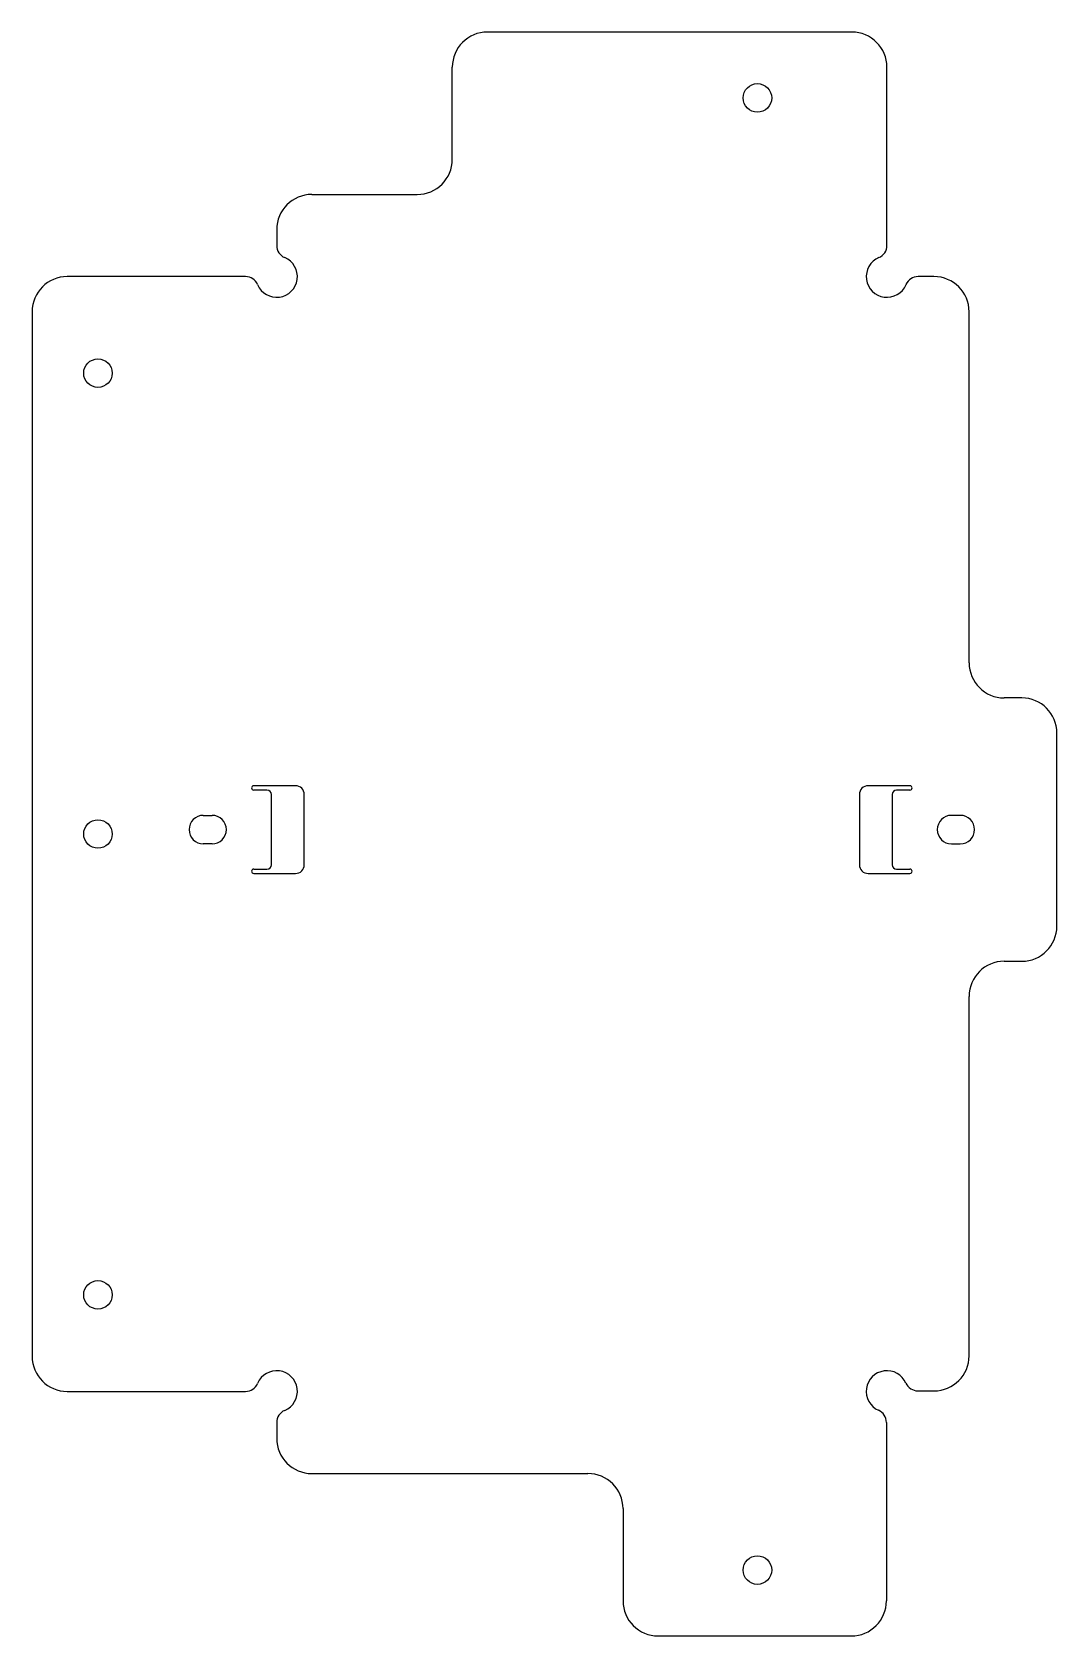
# Model space of a CAD drawing. Header units: millimetres. Extents: x -125 to 108, y -183 to 183.
import ezdxf

# ---------------------------------------------------------------- set-up
doc = ezdxf.new("R2010")
doc.units = ezdxf.units.MM

msp = doc.modelspace()

# ---------------------------------------------------------------- linework, layer by layer
at = {"color": 7, "linetype": 'Continuous', "lineweight": 25}
for p, q in [((61.5, 182.71), (-21.5, 182.71)), ((-29.5, 153.71), (-29.5, 174.71)), ((69.5, 134.1), (69.5, 174.71)), ((-61.5, 145.71), (-37.5, 145.71)), ((-69.5, 137.71), (-69.5, 134.1)), ((-76.6, 127), (-117.21, 127)), ((80.21, 127), (76.6, 127)), ((-125.21, 119), (-125.21, -119)), ((88.21, 39), (88.21, 119)), ((100.21, 31), (96.21, 31)), ((108.21, -21), (108.21, 23)), ((-65.21, 11), (-74.71, 11)), ((74.71, 11), (65.21, 11)), ((-71.71, 10), (-74.71, 10)), ((-70.71, -7), (-70.71, 9)), ((-63.21, -7), (-63.21, 9)), ((63.21, 9), (63.21, -7)), ((70.71, 9), (70.71, -7)), ((74.71, 10), (71.71, 10)), ((-86.21, 4.25), (-84.21, 4.25)), ((86.21, 4.25), (84.21, 4.25)), ((-84.21, -2.25), (-86.21, -2.25)), ((84.21, -2.25), (86.21, -2.25)), ((-74.71, -8), (-71.71, -8)), ((-74.71, -9), (-65.21, -9)), ((65.21, -9), (74.71, -9)), ((71.71, -8), (74.71, -8)), ((96.21, -29), (100.21, -29)), ((88.21, -118.88), (88.21, -37)), ((-117.21, -127), (-76.6, -127)), ((76.55, -126.88), (80.21, -126.88)), ((-69.5, -134.1), (-69.5, -137.71)), ((69.38, -134.05), (69.38, -174.71)), ((-61.5, -145.71), (1.38, -145.71)), ((9.38, -153.71), (9.38, -174.71)), ((17.38, -182.71), (61.38, -182.71))]:
    msp.add_line(p, q, dxfattribs=at)
for centre in [(40, 167.71), (-110.21, 105), (-110.21, 0), (-110.21, -105), (40, -167.71)]:
    msp.add_circle(centre, 3.25, dxfattribs=at)
for centre, radius, start, end in [((61.5, 174.71), 8, 0, 90), ((-21.5, 174.71), 8, 90, 180), ((-37.5, 153.71), 8, 270, 0), ((-61.5, 137.71), 8, 90, 180), ((-66.5, 134.1), 3, 180, 247.1087), ((66.5, 134.1), 3, 292.8913, 360), ((-69.5, 127), 4.71, 202.8913, 67.1087), ((69.5, 127), 4.71, 112.8913, 337.1087), ((-117.21, 119), 8, 90, 180), ((-76.6, 124), 3, 22.8913, 90), ((76.6, 124), 3, 90, 157.1087), ((80.21, 119), 8, 0, 90), ((96.21, 39), 8, 180, 270), ((100.21, 23), 8, 0, 90), ((-74.71, 10.5), 0.5, 90, 270), ((-65.21, 9), 2, 0, 90), ((65.21, 9), 2, 90, 180), ((74.71, 10.5), 0.5, 270, 90), ((-71.71, 9), 1, 0, 90), ((71.71, 9), 1, 90, 180), ((-86.21, 1), 3.25, 90, 270), ((-84.21, 1), 3.25, 270, 90), ((84.21, 1), 3.25, 90, 270), ((86.21, 1), 3.25, 270, 90), ((-71.71, -7), 1, 270, 0), ((-65.21, -7), 2, 270, 0), ((65.21, -7), 2, 180, 270), ((71.71, -7), 1, 180, 270), ((-74.71, -8.5), 0.5, 90, 270), ((74.71, -8.5), 0.5, 270, 90), ((100.21, -21), 8, 270, 0), ((96.21, -37), 8, 90, 180), ((-117.21, -119), 8, 180, 270), ((80.21, -118.88), 8, 270, 0), ((-69.5, -127), 4.71, 292.8913, 157.1087), ((69.5, -127), 4.71, 23.8681, 246.1319), ((-76.6, -124), 3, 270, 337.1087), ((76.55, -123.88), 3, 203.8681, 270), ((-66.5, -134.1), 3, 112.8913, 180), ((66.38, -134.05), 3, 0, 66.1319), ((-61.5, -137.71), 8, 180, 270), ((1.38, -153.71), 8, 0, 90), ((17.38, -174.71), 8, 180, 270), ((61.38, -174.71), 8, 270, 0)]:
    msp.add_arc(centre, radius, start, end, dxfattribs=at)

doc.saveas('drawing.dxf')
